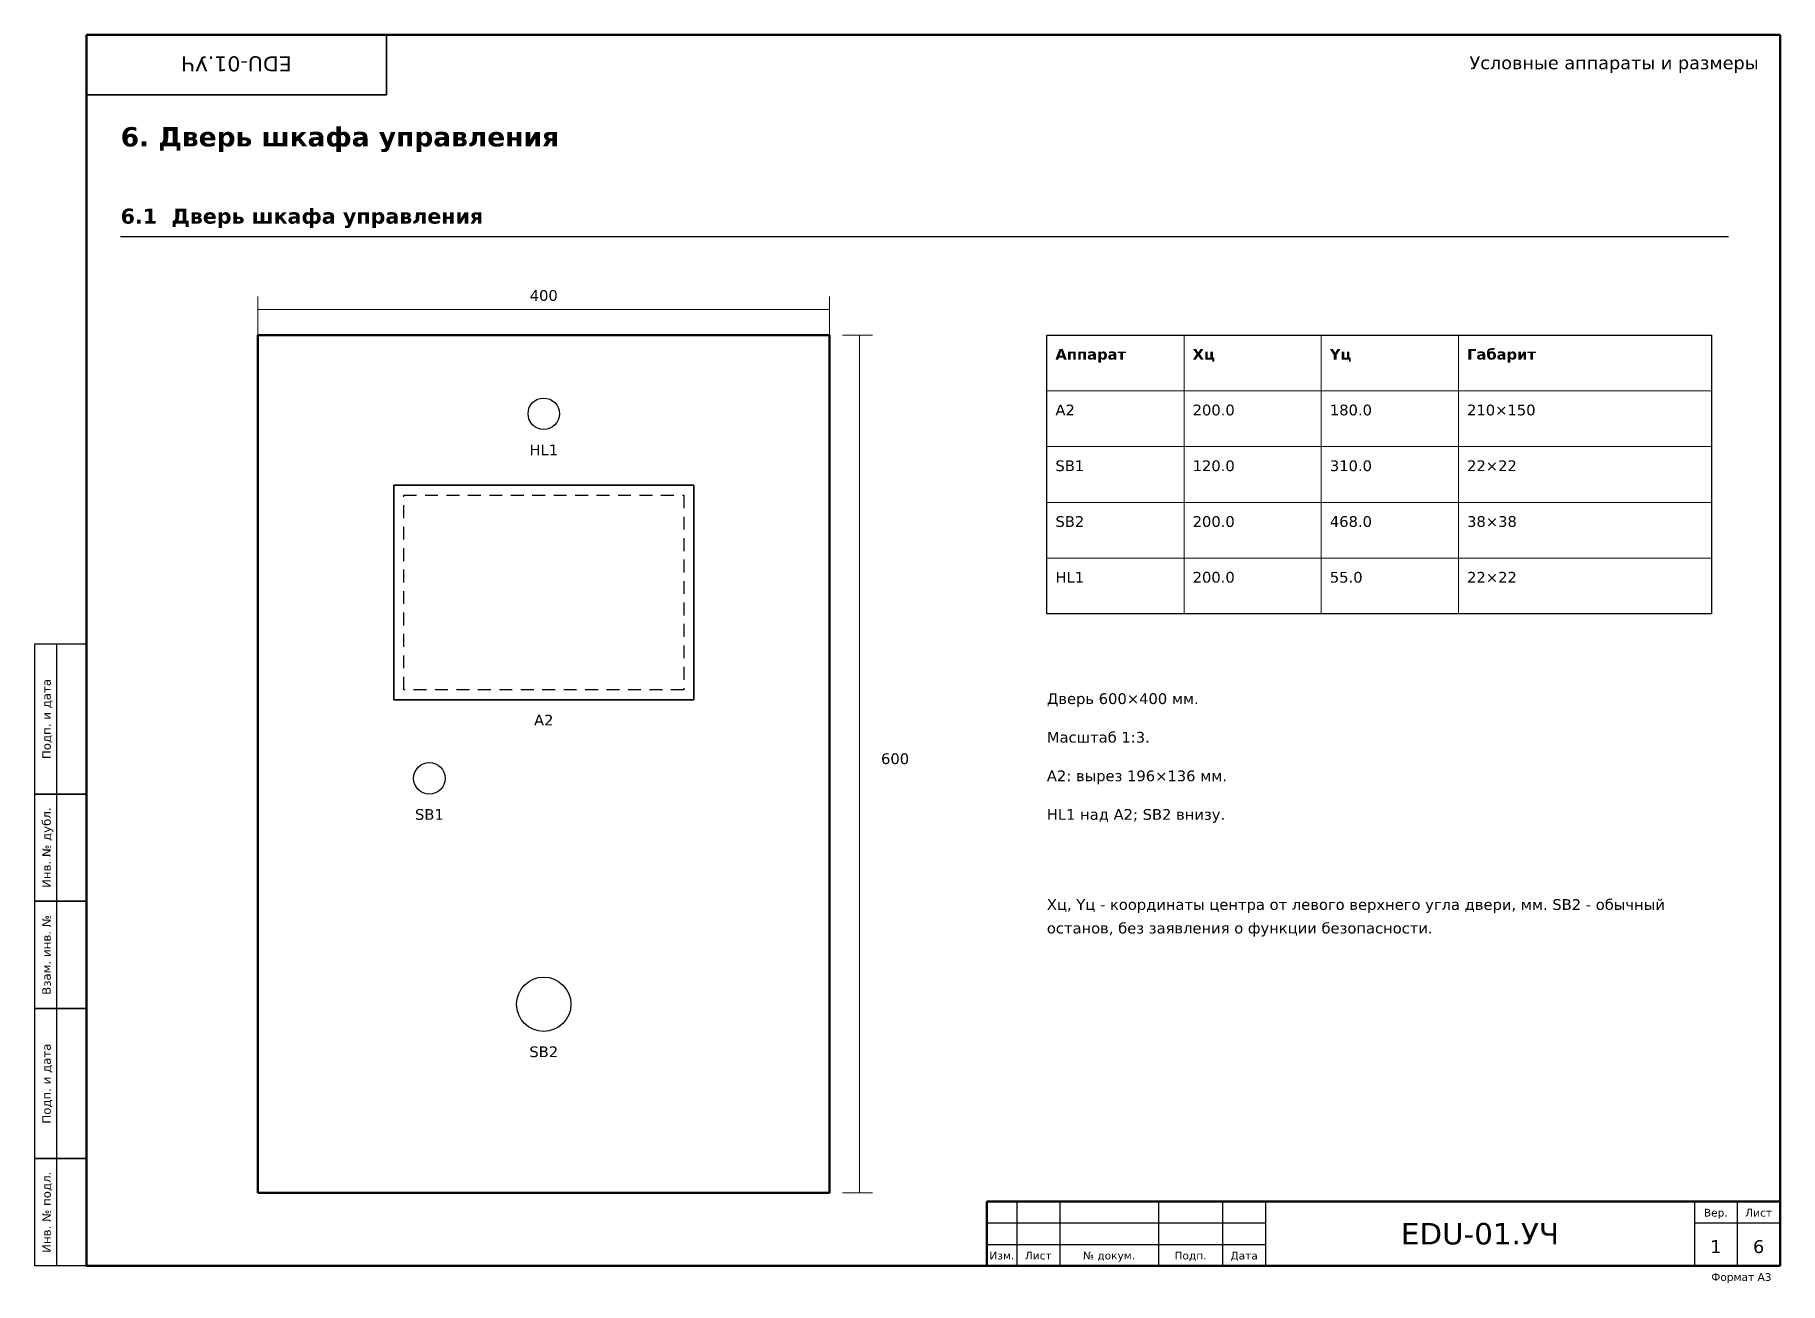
# Model space of a CAD drawing. Header units: millimetres. Extents: x 8 to 415, y 1 to 292.
import ezdxf
from ezdxf.enums import TextEntityAlignment as Align

# ---------------------------------------------------------------- set-up
doc = ezdxf.new("R2010")
doc.units = ezdxf.units.MM
doc.linetypes.add('SCHEME_DASH', pattern=[5, 3, -2])
for name, color, linetype in [('FRAME', 7, 'Continuous'), ('MECHANICAL', 7, 'Continuous'), ('NOTES', 7, 'Continuous'), ('SYMBOL', 7, 'Continuous'), ('TEXT', 7, 'Continuous')]:
    doc.layers.add(name, color=color, linetype=linetype)
doc.styles.add('F', font='DejaVuSans.ttf')
doc.styles.add('FB', font='DejaVuSans-Bold.ttf')

msp = doc.modelspace()

# ---------------------------------------------------------------- linework, layer by layer
at = {"layer": 'FRAME', "lineweight": 50}
for p, q in [((20, 292), (415, 292)), ((20, 5), (20, 292)), ((415, 292), (415, 5)), ((230, 20), (415, 20)), ((230, 5), (230, 20)), ((415, 20), (415, 5)), ((415, 5), (20, 5)), ((415, 5), (230, 5))]:
    msp.add_line(p, q, dxfattribs=at)
at = {"layer": 'FRAME', "lineweight": 35}
for p, q in [((20, 292), (90, 292)), ((20, 278), (20, 292)), ((90, 292), (90, 278)), ((90, 278), (20, 278))]:
    msp.add_line(p, q, dxfattribs=at)
at = {"layer": 'FRAME', "lineweight": 25}
for p, q in [((8, 150), (20, 150)), ((8, 115), (8, 150)), ((13, 150), (13, 115)), ((20, 150), (20, 115)), ((8, 115), (20, 115)), ((8, 90), (8, 115)), ((20, 115), (8, 115)), ((13, 115), (13, 90)), ((20, 115), (20, 90)), ((8, 90), (20, 90)), ((8, 65), (8, 90)), ((20, 90), (8, 90)), ((13, 90), (13, 65)), ((20, 90), (20, 65)), ((8, 65), (20, 65)), ((8, 30), (8, 65)), ((20, 65), (8, 65)), ((13, 65), (13, 30)), ((20, 65), (20, 30)), ((8, 30), (20, 30)), ((8, 5), (8, 30)), ((20, 30), (8, 30)), ((13, 30), (13, 5)), ((20, 30), (20, 5)), ((237, 20), (237, 5)), ((247, 20), (247, 5)), ((270, 20), (270, 5)), ((285, 20), (285, 5)), ((295, 20), (295, 5)), ((395, 20), (395, 5)), ((405, 20), (405, 5)), ((230, 15), (295, 15)), ((395, 15), (415, 15)), ((230, 10), (295, 10)), ((20, 5), (8, 5))]:
    msp.add_line(p, q, dxfattribs=at)
at = {"layer": 'MECHANICAL', "lineweight": 20}
for p, q in [((60, 231), (60, 222)), ((60, 228), (193.33, 228)), ((193.33, 231), (193.33, 222)), ((196.33, 222), (203.33, 222)), ((200.33, 222), (200.33, 22)), ((196.33, 22), (203.33, 22))]:
    msp.add_line(p, q, dxfattribs=at)
at = {"layer": 'MECHANICAL', "lineweight": 50}
for p, q in [((60, 222), (193.33, 222)), ((60, 22), (60, 222)), ((193.33, 222), (193.33, 22)), ((193.33, 22), (60, 22))]:
    msp.add_line(p, q, dxfattribs=at)
at = {"layer": 'MECHANICAL', "linetype": 'SCHEME_DASH', "lineweight": 25}
for p, q in [((94, 184.67), (159.33, 184.67)), ((94, 139.33), (94, 184.67)), ((159.33, 184.67), (159.33, 139.33)), ((159.33, 139.33), (94, 139.33))]:
    msp.add_line(p, q, dxfattribs=at)
at = {"layer": 'NOTES', "lineweight": 25}
msp.add_line((28, 245), (403, 245), dxfattribs=at)
at = {"layer": 'NOTES', "lineweight": 30}
for p, q in [((244, 222), (399, 222)), ((244, 157), (244, 222)), ((399, 222), (399, 157)), ((399, 157), (244, 157))]:
    msp.add_line(p, q, dxfattribs=at)
at = {"layer": 'NOTES', "lineweight": 20}
for p, q in [((276, 222), (276, 157)), ((308, 222), (308, 157)), ((340, 222), (340, 157)), ((244, 209), (399, 209)), ((244, 196), (399, 196)), ((244, 183), (399, 183)), ((244, 170), (399, 170))]:
    msp.add_line(p, q, dxfattribs=at)
at = {"layer": 'SYMBOL', "lineweight": 35}
for p, q in [((91.67, 187), (161.67, 187)), ((91.67, 137), (91.67, 187)), ((161.67, 187), (161.67, 137)), ((161.67, 137), (91.67, 137))]:
    msp.add_line(p, q, dxfattribs=at)
at = {"layer": 'SYMBOL', "lineweight": 30}
for centre, radius in [((126.67, 203.67), 3.67), ((100, 118.67), 3.67), ((126.67, 66), 6.33)]:
    msp.add_circle(centre, radius, dxfattribs=at)

# ---------------------------------------------------------------- texts
at = {"layer": 'FRAME', "style": 'F'}
for s, height, rotation, p in [('EDU-01.УЧ', 3.5, 180, (55, 287)), ('Подп. и дата', 2, 90, (11.7, 132.5)), ('Инв. № дубл.', 2, 90, (11.7, 102.5)), ('Взам. инв. №', 2, 90, (11.7, 77.5)), ('Подп. и дата', 2, 90, (11.7, 47.5)), ('Инв. № подл.', 2, 90, (11.7, 17.5))]:
    msp.add_text(s, height=height, rotation=rotation, dxfattribs=at).set_placement(p, align=Align.CENTER)
for s, height, p in [('Вер.', 1.8, (400, 16.5)), ('Лист', 1.8, (410, 16.5)), ('EDU-01.УЧ', 5, (345, 10)), ('Изм.', 1.8, (233.5, 6.5)), ('Лист', 1.8, (242, 6.5)), ('№ докум.', 1.8, (258.5, 6.5)), ('Подп.', 1.8, (277.5, 6.5)), ('Дата', 1.8, (290, 6.5)), ('1', 3, (400, 8)), ('6', 3, (410, 8))]:
    msp.add_text(s, height=height, dxfattribs=at).set_placement(p, align=Align.CENTER)
msp.add_text('Формат A3', height=1.8, dxfattribs=at).set_placement((413, 1.5), align=Align.RIGHT)
at = {"layer": 'TEXT', "style": 'F'}
msp.add_text('Условные аппараты и размеры', height=3, dxfattribs=at).set_placement((410, 284), align=Align.RIGHT)
at = {"layer": 'TEXT'}
for s, height, style, p in [('6. Дверь шкафа управления', 4.5, 'FB', (28, 266)), ('6.1  Дверь шкафа управления', 3.5, 'FB', (28, 248)), ('Аппарат', 2.5, 'FB', (246, 216.3)), ('Xц', 2.5, 'FB', (278, 216.3)), ('Yц', 2.5, 'FB', (310, 216.3)), ('Габарит', 2.5, 'FB', (342, 216.3)), ('A2', 2.5, 'F', (246, 203.3)), ('200.0', 2.5, 'F', (278, 203.3)), ('180.0', 2.5, 'F', (310, 203.3)), ('210×150', 2.5, 'F', (342, 203.3)), ('SB1', 2.5, 'F', (246, 190.3)), ('120.0', 2.5, 'F', (278, 190.3)), ('310.0', 2.5, 'F', (310, 190.3)), ('22×22', 2.5, 'F', (342, 190.3)), ('SB2', 2.5, 'F', (246, 177.3)), ('200.0', 2.5, 'F', (278, 177.3)), ('468.0', 2.5, 'F', (310, 177.3)), ('38×38', 2.5, 'F', (342, 177.3)), ('HL1', 2.5, 'F', (246, 164.3)), ('200.0', 2.5, 'F', (278, 164.3)), ('55.0', 2.5, 'F', (310, 164.3)), ('22×22', 2.5, 'F', (342, 164.3)), ('Дверь 600×400 мм.', 2.5, 'F', (244, 136)), ('Масштаб 1:3.', 2.5, 'F', (244, 127)), ('600', 2.5, 'F', (205.33, 122)), ('A2: вырез 196×136 мм.', 2.5, 'F', (244, 118)), ('HL1 над A2; SB2 внизу.', 2.5, 'F', (244, 109)), ('Xц, Yц - координаты центра от левого верхнего угла двери, мм. SB2 - обычный', 2.5, 'F', (244, 88)), ('останов, без заявления о функции безопасности.', 2.5, 'F', (244, 82.5))]:
    msp.add_text(s, height=height, dxfattribs=dict(at, style=style)).set_placement(p)
at = {"layer": 'TEXT', "style": 'F'}
for s, p in [('400', (126.67, 230)), ('HL1', (126.67, 194)), ('A2', (126.67, 131)), ('SB1', (100, 109)), ('SB2', (126.67, 53.67))]:
    msp.add_text(s, height=2.5, dxfattribs=at).set_placement(p, align=Align.CENTER)

doc.saveas('drawing.dxf')
